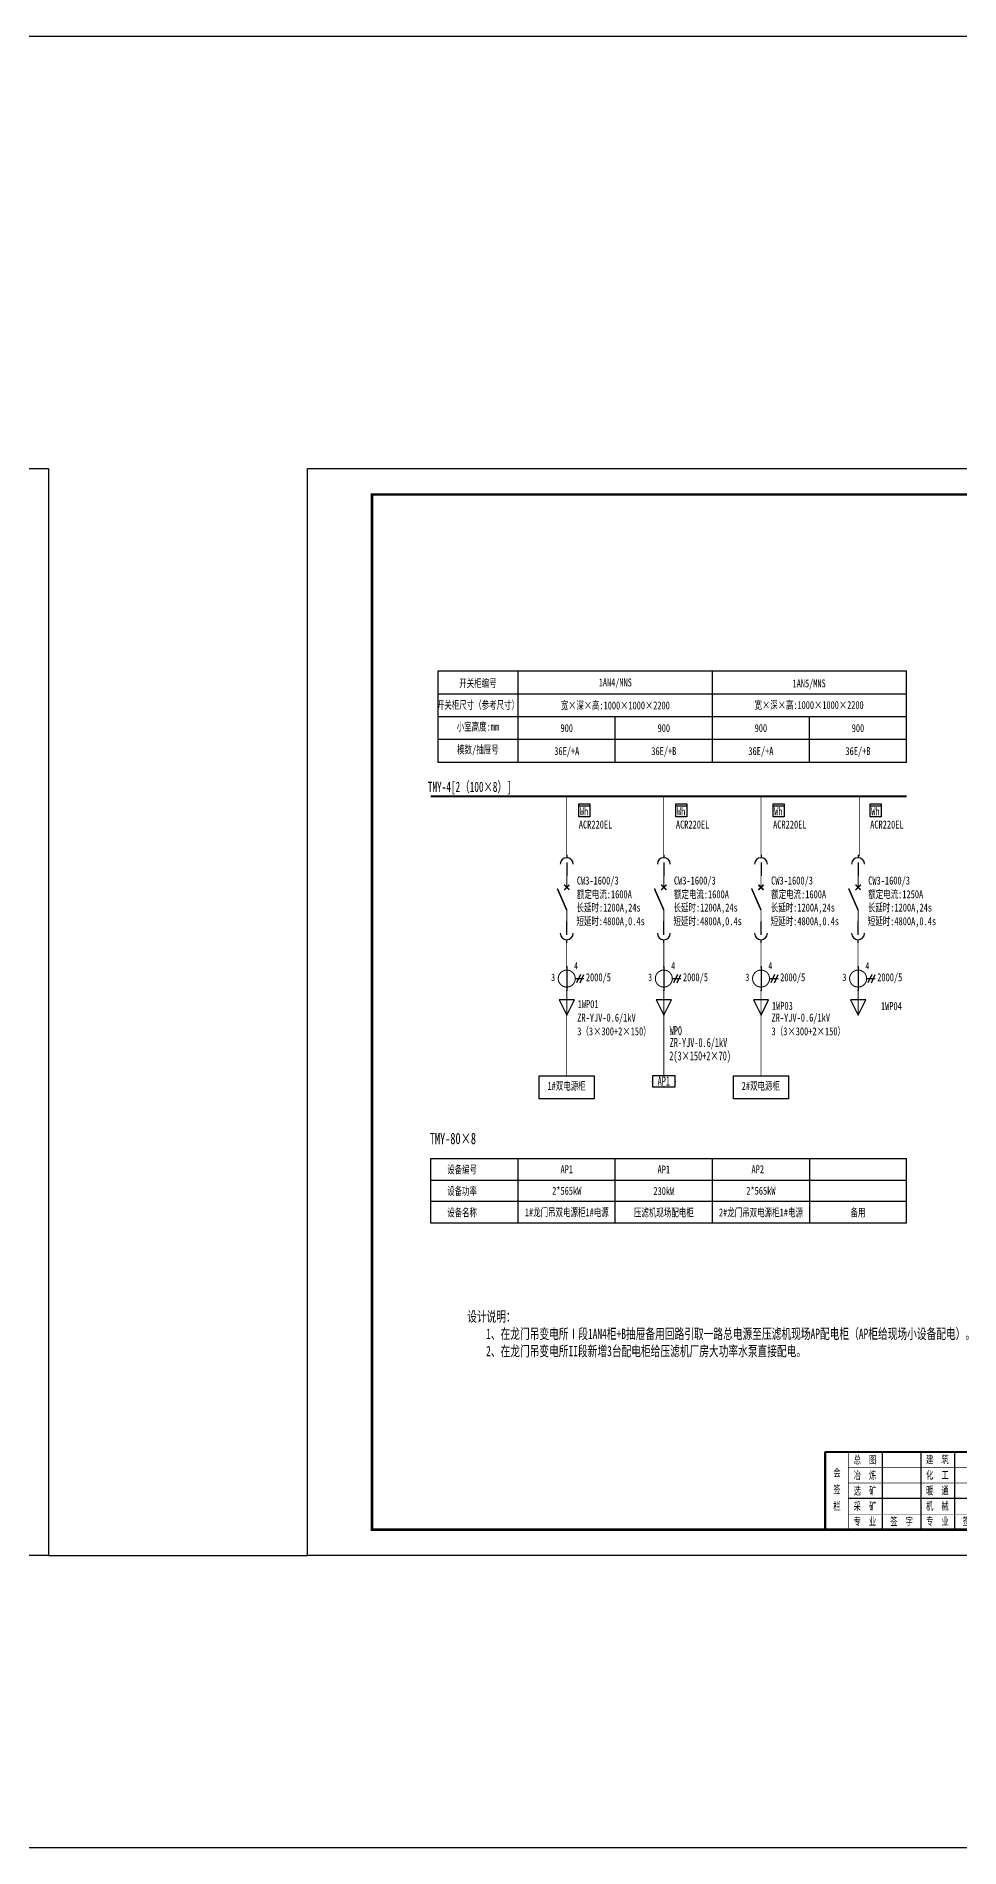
# Model space of a CAD drawing. Header units: millimetres. Extents: x 257344 to 1270023, y 272924 to 540726.
# Drawn here: x 419334 to 455010, y 272924 to 342924 of the extents above; entities that cross this region are included whole.
import ezdxf
from ezdxf.enums import TextEntityAlignment as Align

# ---------------------------------------------------------------- set-up
doc = ezdxf.new("R2010")
doc.units = ezdxf.units.MM
doc.linetypes.add('常规', pattern=[20, 10, 0, 10])
doc.layers.add('SW', color=8, linetype='Continuous', lineweight=20)
for name, color, linetype in [('TEXT', 4, 'Continuous'), ('动力平面导线层', 3, '常规'), ('图框', 7, 'Continuous'), ('文字', 7, 'Continuous'), ('照明平面设备层', 1, 'Continuous'), ('电辅助1', 7, 'Continuous'), ('高低压系统', 4, 'Continuous')]:
    doc.layers.add(name, color=color, linetype=linetype)
doc.styles.add('HZ', font='', dxfattribs={"width": 0.75})
doc.styles.add('标准', font='', dxfattribs={"width": 0.667})
doc.styles.get('HZ').set_extended_font_data('SimSun')
doc.styles.get('标准').set_extended_font_data('NSimSun')

# ---------------------------------------------------------------- blocks, each defined once
blk = doc.blocks.new('3')
at = {"layer": 'TEXT', "color": 7, "lineweight": 25, "style": 'HZ', "width": 0.75}
for s, height, p in [('铜陵有色设计研究院有限责任公司', 400, (221501, 249018)), ('Tongling Nonferrous Design and Research Institute Co.,Ltd.', 200, (221613, 248659))]:
    blk.add_text(s, height=height, dxfattribs=at).set_placement(p)
blk = doc.blocks.new('铜陵有色图签02')
at = {"layer": '图框', "linetype": 'Continuous', "lineweight": 50}
for p, q in [((-38401, 3003), (-38401, 1)), ((-29100, 3001), (-29100, 0))]:
    blk.add_line(p, q, dxfattribs=at)
at = {"layer": '图框', "color": 7, "linetype": 'Continuous', "lineweight": 25}
for p, q in [((-36201, 3010), (-36201, 9)), ((-34701, 3010), (-34701, 9)), ((-33401, 3017), (-33401, 16)), ((-31901, 3017), (-31901, 16)), ((-30601, 3017), (-30601, 16)), ((-29100, 1201), (-37501, 1201))]:
    blk.add_line(p, q, dxfattribs=at)
at = {"layer": '图框', "color": 7, "linetype": 'Continuous', "lineweight": 35}
for p, q in [((-27300, 3001), (-27300, 1)), ((-21600, 1197), (-21600, -3)), ((-17100, 1200), (-17100, 0)), ((-15450, 0), (-15450, 1200)), ((-14550, 1200), (-14550, 0)), ((-12000, 1201), (-12000, 1)), ((-6900, 1202), (-6900, 2))]:
    blk.add_line(p, q, dxfattribs=at)
at = {"layer": '图框', "lineweight": 25}
blk.add_line((-17723, 1830), (-13223, 1830), dxfattribs=at)
at = {"layer": '图框', "lineweight": 70, "const_width": 70}
blk.add_lwpolyline([(-17980, 3001), (0, 3001), (-38401, 3001)], dxfattribs=at)
at = {"layer": '图框', "color": 7, "linetype": 'Continuous', "lineweight": 25, "const_width": 25}
for points in [[(-37501, 3000), (-37501, 0)], [(-25800, 3001), (-25800, 1)], [(-24300, 3001), (-24300, 1)], [(-23100, 2401), (-37501, 2401)], [(-23100, 1801), (-37501, 1801)], [(-23100, 1201), (-29100, 1201)], [(-602, 943), (-932, 371), (-272, 371), (-602, 943)], [(-12900, 600), (-18000, 600), (-37501, 600)]]:
    blk.add_lwpolyline(points, dxfattribs=at)
at = {"layer": '图框', "linetype": 'Continuous', "lineweight": 50, "const_width": 50}
for points in [[(-23100, 3001), (-23100, 1)], [(-18000, 3000), (-18000, 0)]]:
    blk.add_lwpolyline(points, dxfattribs=at)
at = {"layer": '图框', "lineweight": 50, "const_width": 50}
for points in [[(-12900, 3001), (-12900, 1)], [(-7800, 3001), (-7800, 1)], [(0, 3000), (0, 0)], [(-23100, 1200), (0, 1200)]]:
    blk.add_lwpolyline(points, dxfattribs=at)
at = {"layer": '图框', "lineweight": 25, "const_width": 35}
blk.add_lwpolyline([(-17723, 1930), (-13223, 1930)], dxfattribs=at)
at = {"layer": '图框', "color": 7, "linetype": 'Continuous', "lineweight": 35, "const_width": 25}
blk.add_lwpolyline([(-1200, 1201), (-1200, 0)], dxfattribs=at)
at = {"layer": '图框', "linetype": 'Continuous', "lineweight": 70, "const_width": 70}
blk.add_lwpolyline([(-38401, 1), (0, 0)], dxfattribs=at)
at = {"layer": '图框', "lineweight": 25}
blk.add_blockref('3', (-228268, -246986), dxfattribs=at)
at = {"layer": 'TEXT', "color": 7, "lineweight": 25, "style": '标准', "width": 0.667}
for s, height, p in [('总  图', 300, (-36862, 2555)), ('建  筑', 300, (-34062, 2562)), ('热  工', 300, (-31262, 2562)), ('项目负责人', 350, (-28197, 2541)), ('会', 300, (-37942, 2054)), ('冶  炼', 300, (-36862, 1955)), ('化  工', 300, (-34062, 1962)), ('给排水', 300, (-31262, 1962)), ('审  定', 350, (-28197, 1941)), ('签', 300, (-37942, 1404)), ('选  矿', 300, (-36862, 1355)), ('暖  通', 300, (-34062, 1362)), ('自  控', 300, (-31262, 1362)), ('审  核', 350, (-28197, 1341)), ('栏', 300, (-37942, 754)), ('采  矿', 300, (-36862, 754)), ('机  械', 300, (-34062, 761)), ('电  气', 300, (-31262, 761)), ('校  对', 350, (-28197, 741)), ('项目编号', 350, (-22343, 730)), ('专业', 350, (-17559, 730)), ('比例', 350, (-15009, 730)), ('所属', 350, (-12438, 730)), ('图号', 350, (-7339, 495)), ('专  业', 300, (-36862, 170)), ('签  字', 300, (-35449, 170)), ('专  业', 300, (-34062, 177)), ('签  字', 300, (-32649, 177)), ('专  业', 300, (-31262, 177)), ('签  字', 300, (-29849, 177)), ('设  计', 350, (-28197, 139)), ('设计阶段', 350, (-22343, 130)), ('图幅', 350, (-17559, 130)), ('日期', 350, (-15009, 130)), ('图号', 350, (-12438, 130))]:
    blk.add_text(s, height=height, dxfattribs=at).set_placement(p, align=Align.CENTER)
blk = doc.blocks.new('DYDQ0201')
at = {"color": 0}
for points, const_width in [([(0, 0), (0, -3.75)], 0.3), ([(0, -11.25), (-3.11, -4.12)], 0.5), ([(0.86, -4.61), (-0.86, -2.89)], 0.5), ([(-0.86, -4.61), (0.86, -2.89)], 0.5), ([(0, -11.25), (0, -15)], 0.3)]:
    blk.add_lwpolyline(points, dxfattribs=dict(at, const_width=const_width))
blk = doc.blocks.new('DYDQAA02')
at = {"color": 0, "linetype": 'ByBlock'}
for p, q in [((2.5, -4.72), (-2.5, -4.72)), ((-2.5, -4.72), (0, -9.72)), ((0, -9.72), (2.5, -4.72))]:
    blk.add_line(p, q, dxfattribs=at)
at = {"color": 0, "const_width": 0.3}
blk.add_lwpolyline([(0, -9.72), (0, 0)], dxfattribs=at)
blk = doc.blocks.new('DYDQAA10')
at = {"color": 0}
for points in [[(0, 0), (0, -1)], [(0, -2.57), (0, -7)]]:
    blk.add_lwpolyline(points, dxfattribs=at)
blk.add_arc((0, -3.12), 2.12, 0, 180, dxfattribs=at)
blk = doc.blocks.new('DYDQAA11')
at = {"color": 0}
for points in [[(0, -4.43), (0, 0)], [(0, -7), (0, -6)]]:
    blk.add_lwpolyline(points, dxfattribs=at)
blk.add_arc((0, -3.88), 2.12, 180, 360, dxfattribs=at)
blk = doc.blocks.new('98d3167b-9a30-40cc-83dc-68ab58568b66')
at = {"color": 0}
for points in [[(0, 0), (0, -7)], [(2.5, -3.5), (5, -3.5)], [(4, -2.25), (2.89, -4.75)], [(3.94, -4.75), (5.05, -2.25)]]:
    blk.add_lwpolyline(points, dxfattribs=at)
blk.add_lwpolyline([(0, -1, 0.3, 0.3, 1), (0, -6, 0.3, 0.3, 1), (0, -1, 0.3, 0.3, 2.502799)], format="xyseb", dxfattribs=at)
for p in [(0, 0), (0, -7)]:
    blk.add_point(p, dxfattribs=at)
blk = doc.blocks.new('PLA1')
at = {"color": 0, "linetype": 'ByBlock', "lineweight": -2}
for p, q in [((-500, 500), (-500, 0)), ((500, 500), (-500, 500)), ((-500, 0), (500, 0)), ((500, 0), (500, 500))]:
    blk.add_line(p, q, dxfattribs=at)
for p in [(-500, 250), (0, 500), (0, 0), (500, 250)]:
    blk.add_point(p, dxfattribs=at)

msp = doc.modelspace()

# ---------------------------------------------------------------- linework, layer by layer
at = {"color": 0, "lineweight": -3}
msp.add_line((449203.12182, 299555.29492), (449203.12182, 297061.54492), dxfattribs=at)
at = {"color": 0, "linetype": 'ByBlock'}
msp.add_line((452953.12182, 297061.54492), (452953.12182, 299555.29492), dxfattribs=at)
at = {"color": 3}
msp.add_line((419808.79781, 284214.48919), (429808.79781, 284214.48919), dxfattribs=at)
msp.add_lwpolyline([(267543.57835, 342923.7246), (1270023.47933, 342923.7246), (1270023.47933, 272923.7246), (267543.57835, 272923.7246)], close=True, dxfattribs=at)
at = {"layer": '动力平面导线层', "color": 0, "linetype": 'ByBlock'}
for p, q in [((434860.41349, 318395.79929), (452953.12182, 318395.79929)), ((434860.41349, 314861.27548), (434860.41349, 318395.79929)), ((437953.12182, 314861.27548), (437953.12182, 318395.79929)), ((445453.12182, 314861.27548), (445453.12182, 318395.79929)), ((452953.12182, 314861.27548), (452953.12182, 318395.79929)), ((434860.41349, 317512.16834), (452953.12182, 317512.16834)), ((452953.12182, 316628.53739), (434860.41349, 316628.53739)), ((452953.12182, 315744.90643), (434860.41349, 315744.90643)), ((452953.12182, 314861.27548), (434860.41349, 314861.27548))]:
    msp.add_line(p, q, dxfattribs=at)
at = {"layer": '动力平面导线层', "color": 0, "linetype": 'ByBlock', "lineweight": -3}
for p, q in [((441703.12182, 314861.27548), (441703.12182, 316628.53739)), ((449203.12182, 314861.27548), (449203.12182, 316628.53739)), ((449203.12182, 314861.27548), (449203.12182, 316628.53739)), ((434574.39122, 297061.54492), (434574.39122, 299555.29492)), ((434574.39122, 299555.29492), (452953.12182, 299555.29492)), ((437953.12182, 297061.54492), (437953.12182, 299555.29492)), ((437953.12182, 297061.54492), (437953.12182, 299555.29492)), ((441703.12182, 297061.54492), (441703.12182, 299555.29492)), ((441703.12182, 297061.54492), (441703.12182, 299555.29492)), ((445453.12182, 297061.54492), (445453.12182, 299555.29492)), ((434574.39122, 298724.04492), (452953.12182, 298724.04492)), ((452953.12182, 297892.79492), (434574.39122, 297892.79492)), ((452953.12182, 297061.54492), (434574.39122, 297061.54492))]:
    msp.add_line(p, q, dxfattribs=at)
at = {"layer": '动力平面导线层', "color": 3, "linetype": 'ByBlock', "lineweight": -3, "ltscale": 2, "const_width": 73.5}
msp.add_lwpolyline([(452953.12182, 313551.34757), (434574.39122, 313551.3396)], dxfattribs=at)
at = {"layer": '动力平面导线层', "color": 251, "linetype": 'ByBlock'}
for points in [[(438768.09155, 302753.14633), (440888.80583, 302753.14633), (440888.80583, 301869.51538), (438768.09155, 301869.51538)], [(446273.48474, 302753.15186), (448394.19902, 302753.15186), (448394.19902, 301869.5209), (446273.48474, 301869.5209)]]:
    msp.add_lwpolyline(points, close=True, dxfattribs=at)
at = {"layer": '图框', "linetype": 'Continuous', "lineweight": 100, "const_width": 100}
msp.add_lwpolyline([(432308.79781, 285214.48919), (488208.79781, 285214.48919), (488208.79781, 325214.48919), (432308.79781, 325214.48919)], close=True, dxfattribs=at)
at = {"layer": '文字', "color": 3, "linetype": 'ByBlock', "lineweight": 25, "const_width": 30}
msp.add_lwpolyline([(443578.14347, 305096.46043), (443578.14347, 302753.14633)], dxfattribs=at)
at = {"layer": '照明平面设备层', "color": 0, "lineweight": -3, "ltscale": 100}
for points in [[(360408.79781, 326214.48919), (419808.79781, 326214.48919), (419808.79781, 284214.48919), (360408.79781, 284214.48919)], [(429808.79781, 326214.48919), (489208.79781, 326214.48919), (489208.79781, 284214.48919), (429808.79781, 284214.48919)]]:
    msp.add_lwpolyline(points, close=True, dxfattribs=at)
at = {"layer": '电辅助1', "color": 251, "linetype": 'ByBlock', "lineweight": 25}
for p, q in [((440294.27322, 312754.79426), (440294.27322, 313268.57182)), ((440294.27322, 313268.57182), (440722.42118, 313268.57182)), ((440294.27322, 313182.94222), (440722.42118, 313182.94222)), ((440722.42118, 313268.57182), (440722.42118, 312754.79426)), ((447799.66641, 312754.79978), (447799.66641, 313268.57734)), ((447799.66641, 313268.57734), (448227.81438, 313268.57734)), ((447799.66641, 313182.94775), (448227.81438, 313182.94775)), ((448227.81438, 313268.57734), (448227.81438, 312754.79978)), ((440722.42118, 312754.79426), (440294.27322, 312754.79426)), ((448227.81438, 312754.79978), (447799.66641, 312754.79978))]:
    msp.add_line(p, q, dxfattribs=at)
at = {"layer": '电辅助1', "color": 2, "linetype": 'ByBlock', "lineweight": 25}
for p, q in [((444044.27322, 312754.79426), (444044.27322, 313268.57182)), ((444044.27322, 313268.57182), (444472.42118, 313268.57182)), ((444044.27322, 313182.94222), (444472.42118, 313182.94222)), ((444472.42118, 313268.57182), (444472.42118, 312754.79426)), ((451549.66641, 312754.79978), (451549.66641, 313268.57734)), ((451549.66641, 313268.57734), (451977.81438, 313268.57734)), ((451549.66641, 313182.94775), (451977.81438, 313182.94775)), ((451977.81438, 313268.57734), (451977.81438, 312754.79978)), ((444472.42118, 312754.79426), (444044.27322, 312754.79426)), ((451977.81438, 312754.79978), (451549.66641, 312754.79978))]:
    msp.add_line(p, q, dxfattribs=at)
at = {"layer": '高低压系统', "color": 251, "lineweight": -3}
for points, const_width in [([(439828.12182, 313551.34606), (439828.12182, 311230.92141)], 26.25), ([(447333.51501, 313551.34606), (447333.51501, 311230.92141)], 26.25), ([(439828.27894, 307893.71555), (439828.28525, 306968.84915)], 26.50894), ([(447333.67213, 307893.72108), (447333.67845, 306968.85467)], 26.50894), ([(439828.28525, 305096.46043), (439828.44869, 302753.14633)], 26.50894), ([(447333.67845, 305096.46595), (447333.84188, 302753.15186)], 26.50894)]:
    msp.add_lwpolyline(points, dxfattribs=dict(at, const_width=const_width))
at = {"layer": '高低压系统', "lineweight": -3}
for points, const_width in [([(443578.12182, 313551.34606), (443578.12182, 311230.92141)], 26.25), ([(451129.73571, 313551.34606), (451129.73571, 311230.92141)], 26.25), ([(443578.1218, 307893.71555), (443578.12812, 306968.84915)], 26.50894), ([(451083.515, 307893.72108), (451083.52131, 306968.85467)], 26.50894)]:
    msp.add_lwpolyline(points, dxfattribs=dict(at, const_width=const_width))

# ---------------------------------------------------------------- block references
at = {"layer": '图框', "lineweight": 25}
msp.add_blockref('铜陵有色图签02', (488208.79781, 285214.48919), dxfattribs=at)
at = {"layer": '照明平面设备层', "color": 6, "linetype": 'ByBlock', "lineweight": 30, "xscale": 0.8640000000596046, "yscale": 0.8640000000596046, "zscale": 0.8640000000596046}
msp.add_blockref('PLA1', (443578.14347, 302321.14633), dxfattribs=at)
at = {"layer": '高低压系统', "color": 251, "xscale": 117.3994292411953, "yscale": 117.3994292411953, "zscale": 0.8836309523809487}
for name, p in [('DYDQAA10', (439828.27896, 311298.299)), ('DYDQAA10', (447333.67215, 311298.30452)), ('DYDQ0201', (439828.27896, 310476.503)), ('DYDQ0201', (447333.67215, 310476.50852)), ('DYDQAA11', (439828.28525, 308715.20341)), ('DYDQAA11', (447333.67845, 308715.20894)), ('DYDQAA02', (439828.28525, 306237.01204)), ('DYDQAA02', (447333.67845, 306237.01756))]:
    msp.add_blockref(name, p, dxfattribs=at)
at = {"layer": '高低压系统', "xscale": 117.3994292411953, "yscale": 117.3994292411953, "zscale": 0.8836309523809487}
for name, p in [('DYDQAA10', (443578.12182, 311298.299)), ('DYDQAA10', (451083.51501, 311298.30452)), ('DYDQ0201', (443578.12182, 310476.503)), ('DYDQ0201', (451083.51501, 310476.50852)), ('DYDQAA11', (443578.12812, 308715.20341)), ('DYDQAA11', (451083.52131, 308715.20894)), ('DYDQAA02', (443578.12812, 306237.01204)), ('DYDQAA02', (451083.52131, 306237.01756))]:
    msp.add_blockref(name, p, dxfattribs=at)
at = {"layer": '高低压系统', "color": 251, "lineweight": -3, "xscale": 131.25, "yscale": 131.25, "zscale": 0.875}
for p in [(439828.28525, 306968.84915), (447333.67845, 306968.85467)]:
    msp.add_blockref('98d3167b-9a30-40cc-83dc-68ab58568b66', p, dxfattribs=at)
at = {"layer": '高低压系统', "lineweight": -3, "xscale": 131.25, "yscale": 131.25, "zscale": 0.875}
for p in [(443578.12812, 306968.84915), (451083.52131, 306968.85467)]:
    msp.add_blockref('98d3167b-9a30-40cc-83dc-68ab58568b66', p, dxfattribs=at)

# ---------------------------------------------------------------- texts
at = {"layer": 'SW', "color": 251, "linetype": 'Continuous', "lineweight": 25, "style": '标准', "width": 0.667}
for p in [(440294.27322, 312306.69477), (447799.66641, 312306.7003)]:
    msp.add_text('ACR220EL', height=309.270833, dxfattribs=at).set_placement(p)
at = {"layer": 'SW', "color": 7, "linetype": 'Continuous', "lineweight": 25, "style": '标准', "width": 0.667}
for p in [(444044.27322, 312306.69477), (451549.66641, 312306.7003)]:
    msp.add_text('ACR220EL', height=309.270833, dxfattribs=at).set_placement(p)
at = {"layer": 'SW', "color": 251, "linetype": 'ByBlock', "lineweight": -3, "style": '标准', "width": 0.667}
msp.add_text('3', height=281.43916, dxfattribs=at).set_placement((439299.9053, 306420.33742), align=Align.CENTER)
for p in [(440110.88359, 306861.31496), (447616.27679, 306861.32048)]:
    msp.add_text('4', height=281.43916, dxfattribs=at).set_placement(p)
at = {"layer": 'SW', "color": 251, "linetype": 'Continuous', "lineweight": 25, "style": '标准', "width": 0.667}
for p in [(441050.59229, 306406.17116), (448555.98548, 306406.17668)]:
    msp.add_text('2000/5', height=309.270833, dxfattribs=at).set_placement(p, align=Align.CENTER)
at = {"layer": 'SW', "color": 7, "linetype": 'ByBlock', "lineweight": -3, "style": '标准', "width": 0.667}
for p in [(443049.74816, 306420.33742), (446805.29849, 306420.34295), (450555.14135, 306420.34295)]:
    msp.add_text('3', height=281.43916, dxfattribs=at).set_placement(p, align=Align.CENTER)
for p in [(443860.72646, 306861.31496), (451366.11965, 306861.32048)]:
    msp.add_text('4', height=281.43916, dxfattribs=at).set_placement(p)
at = {"layer": 'SW', "color": 7, "linetype": 'Continuous', "lineweight": 25, "style": '标准', "width": 0.667}
for p in [(444800.43515, 306406.17116), (452305.82834, 306406.17668)]:
    msp.add_text('2000/5', height=309.270833, dxfattribs=at).set_placement(p, align=Align.CENTER)
at = {"layer": 'SW', "color": 7, "linetype": 'ByBlock', "lineweight": 25, "style": '标准', "width": 0.667}
msp.add_text('AP1', height=350, dxfattribs=at).set_placement((443578.14347, 302376.34619), align=Align.CENTER)
at = {"layer": 'SW', "color": 7, "linetype": 'Continuous', "lineweight": 25, "insert": (435984.10275, 293651.73191), "char_height": 400, "width": 26966.3418766, "attachment_point": 1, "style": '标准'}
msp.add_mtext('设计说明：\\P{\\fSimSun|b0|i0|c134|p2;\\W0.67;    1、在龙门吊变电所Ⅰ段1AN4柜+B抽屉备用回路引取一路总电源至压滤机现场AP配电柜（AP柜给现场小设备配电）。\\P    2、在龙门吊变电所II段新增3台配电柜给压滤机厂房大功率水泵直接配电。}', dxfattribs=at)
at = {"layer": '动力平面导线层', "color": 0, "linetype": 'ByBlock', "style": '标准', "width": 0.667}
for s, height, p in [('开关柜编号', 309.270833, (436396.43609, 317768.38671)), ('开关柜尺寸（参考尺寸）', 309.2708333, (436396.43609, 316928.9373)), ('小室高度:mm', 309.270833, (436396.43609, 316089.4879)), ('模数/抽屉号', 309.270833, (436396.43609, 315205.85695)), ('36E/+B', 309.270833, (443578.12182, 315147.59166)), ('36E/+B', 309.270833, (451078.12182, 315147.59166))]:
    msp.add_text(s, height=height, dxfattribs=at).set_placement(p, align=Align.CENTER)
at = {"layer": '动力平面导线层', "color": 0, "linetype": 'ByBlock', "lineweight": -3, "style": '标准', "width": 0.667}
for s, p in [('1AN4/MNS', (441703.12182, 317800.00337)), ('1AN5/MNS', (449191.52921, 317762.72812)), ('900', (443578.12182, 316037.0187)), ('900', (451078.12182, 316037.0187)), ('设备编号', (435785.58772, 298977.76065)), ('设备功率', (435785.58772, 298146.51065)), ('设备名称', (435785.58772, 297315.26065))]:
    msp.add_text(s, height=306.25, dxfattribs=at).set_placement(p, align=Align.CENTER)
at = {"layer": '动力平面导线层', "color": 7, "linetype": 'ByBlock', "lineweight": -3, "style": '标准', "width": 0.667}
for p in [(441703.12182, 316912.09518), (449191.52921, 316927.20089)]:
    msp.add_text('宽×深×高:1000×1000×2200', height=306.25, dxfattribs=at).set_placement(p, align=Align.CENTER)
at = {"layer": '动力平面导线层', "color": 251, "linetype": 'ByBlock', "lineweight": -3, "style": '标准', "width": 0.667}
for p in [(439828.12182, 316037.0187), (447328.12182, 316037.0187)]:
    msp.add_text('900', height=306.25, dxfattribs=at).set_placement(p, align=Align.CENTER)
at = {"layer": '动力平面导线层', "color": 251, "linetype": 'ByBlock', "style": '标准', "width": 0.667}
for p in [(439828.12182, 315147.59166), (447328.12182, 315147.59166)]:
    msp.add_text('36E/+A', height=309.270833, dxfattribs=at).set_placement(p, align=Align.CENTER)
at = {"layer": '动力平面导线层', "color": 251, "linetype": 'ByBlock', "lineweight": -3, "style": '标准', "width": 0.667}
for s, height, p in [('AP1', 309.270954, (439828.44869, 298988.48999)), ('AP2', 309.270954, (447206.07197, 298988.48999)), ('2*565kW', 309.270954, (439828.44869, 298157.23999)), ('2*565kW', 309.270954, (447328.13236, 298157.23999)), ('1#龙门吊双电源柜1#电源', 309.2709538, (439828.44869, 297324.71452)), ('2#龙门吊双电源柜1#电源', 309.2709538, (447328.13297, 297317.35113))]:
    msp.add_text(s, height=height, rotation=0.0039960982, dxfattribs=at).set_placement(p, align=Align.CENTER)
at = {"layer": '动力平面导线层', "color": 2, "linetype": 'ByBlock', "lineweight": -3, "style": '标准', "width": 0.667}
for s, p in [('AP1', (443578.13303, 298978.98725)), ('230kW', (443578.13303, 298147.73725)), ('压滤机现场配电柜', (443578.13303, 297316.48725))]:
    msp.add_text(s, height=309.270954, rotation=0.0039960982, dxfattribs=at).set_placement(p, align=Align.CENTER)
at = {"layer": '动力平面导线层', "color": 0, "linetype": 'ByBlock', "lineweight": -3, "style": '标准', "width": 0.667}
msp.add_text('备用', height=309.270954, rotation=0.0039960982, dxfattribs=at).set_placement((451078.13303, 297316.48725), align=Align.CENTER)
at = {"layer": '文字', "color": 1, "linetype": 'ByBlock', "lineweight": -3, "style": '标准', "width": 0.667}
msp.add_text('TMY-4[2（100×8）]', height=393.75, dxfattribs=at).set_placement((434459.62237, 313723.02395))
at = {"layer": '电辅助1', "color": 251, "linetype": 'ByBlock', "lineweight": 25, "style": '标准', "width": 0.667}
for s, height, p in [('Wh', 309.270833, (440334.99544, 312812.66193)), ('Wh', 309.270833, (447840.38864, 312812.66745)), ('长延时:1200A,24s', 309.2708333, (440203.33264, 309100.37952)), ('长延时:1200A,24s', 309.2708333, (447708.72583, 309100.38504)), ('短延时:4800A,0.4s', 309.2708333, (440201.38798, 308573.20949)), ('短延时:4800A,0.4s', 309.2708333, (447706.78118, 308573.21501))]:
    msp.add_text(s, height=height, dxfattribs=at).set_placement(p)
at = {"layer": '电辅助1', "color": 2, "linetype": 'ByBlock', "lineweight": 25, "style": '标准', "width": 0.667}
for p in [(444084.99544, 312812.66193), (451590.38864, 312812.66745)]:
    msp.add_text('Wh', height=309.270833, dxfattribs=at).set_placement(p)
at = {"layer": '电辅助1', "color": 251, "linetype": 'ByBlock', "lineweight": -3, "style": '标准', "width": 0.667}
for s, height, p in [('CW3-1600/3', 309.270954, (440219.44248, 310144.61054)), ('CW3-1600/3', 309.270954, (447724.83568, 310144.61606)), ('额定电流:1600A', 309.270954, (440219.43959, 309614.43197)), ('额定电流:1600A', 309.270954, (447724.83278, 309614.43749)), ('1WP01', 309.270954, (440249.6936, 305370.20526)), ('1WP03', 309.270954, (447754.92965, 305302.82767)), ('3（3×300+2×150）', 309.2709538, (440233.99529, 304317.26794)), ('ZR-YJV-0.6/1kV', 309.2709538, (440233.99842, 304847.44651)), ('3（3×300+2×150）', 309.2709538, (447739.38848, 304317.27346)), ('ZR-YJV-0.6/1kV', 309.2709538, (447739.39161, 304847.45203))]:
    msp.add_text(s, height=height, rotation=0.0039960982, dxfattribs=at).set_placement(p)
at = {"layer": '电辅助1', "color": 7, "linetype": 'ByBlock', "lineweight": -3, "style": '标准', "width": 0.667}
for s, p in [('CW3-1600/3', (443969.28535, 310144.61054)), ('CW3-1600/3', (451474.67854, 310144.61606)), ('额定电流:1600A', (443969.28245, 309614.43197)), ('额定电流:1250A', (451474.67564, 309614.43749)), ('1WP04', (451967.17335, 305292.99918))]:
    msp.add_text(s, height=309.270954, rotation=0.0039960982, dxfattribs=at).set_placement(p)
at = {"layer": '电辅助1', "color": 7, "linetype": 'ByBlock', "lineweight": 25, "style": '标准', "width": 0.667}
for s, p in [('长延时:1200A,24s', (443953.1755, 309100.37952)), ('长延时:1200A,24s', (451458.56869, 309100.38504)), ('短延时:4800A,0.4s', (443951.23084, 308573.20949)), ('短延时:4800A,0.4s', (451456.62404, 308573.21501))]:
    msp.add_text(s, height=309.2708333, dxfattribs=at).set_placement(p)
at = {"layer": '电辅助1', "color": 0, "linetype": 'ByBlock', "lineweight": 25, "style": '标准', "width": 0.667}
for s, height, p in [('WP0', 350, (443805.03719, 304324.38367)), ('ZR-YJV-0.6/1kV', 350, (443804.91521, 303862.54314)), ('2(3×150+2×70)', 350, (443788.69256, 303348.78069)), ('TMY-80×8', 437.5, (434536.68805, 300111.34639))]:
    msp.add_text(s, height=height, dxfattribs=at).set_placement(p)
at = {"layer": '电辅助1', "color": 251, "linetype": 'ByBlock', "lineweight": 25, "style": '标准', "width": 0.667}
for s, p in [('1#双电源柜', (439819.62435, 302114.6971)), ('2#双电源柜', (447325.01754, 302114.70262))]:
    msp.add_text(s, height=309.270833, dxfattribs=at).set_placement(p, align=Align.BOTTOM_CENTER)

doc.saveas('drawing.dxf')
